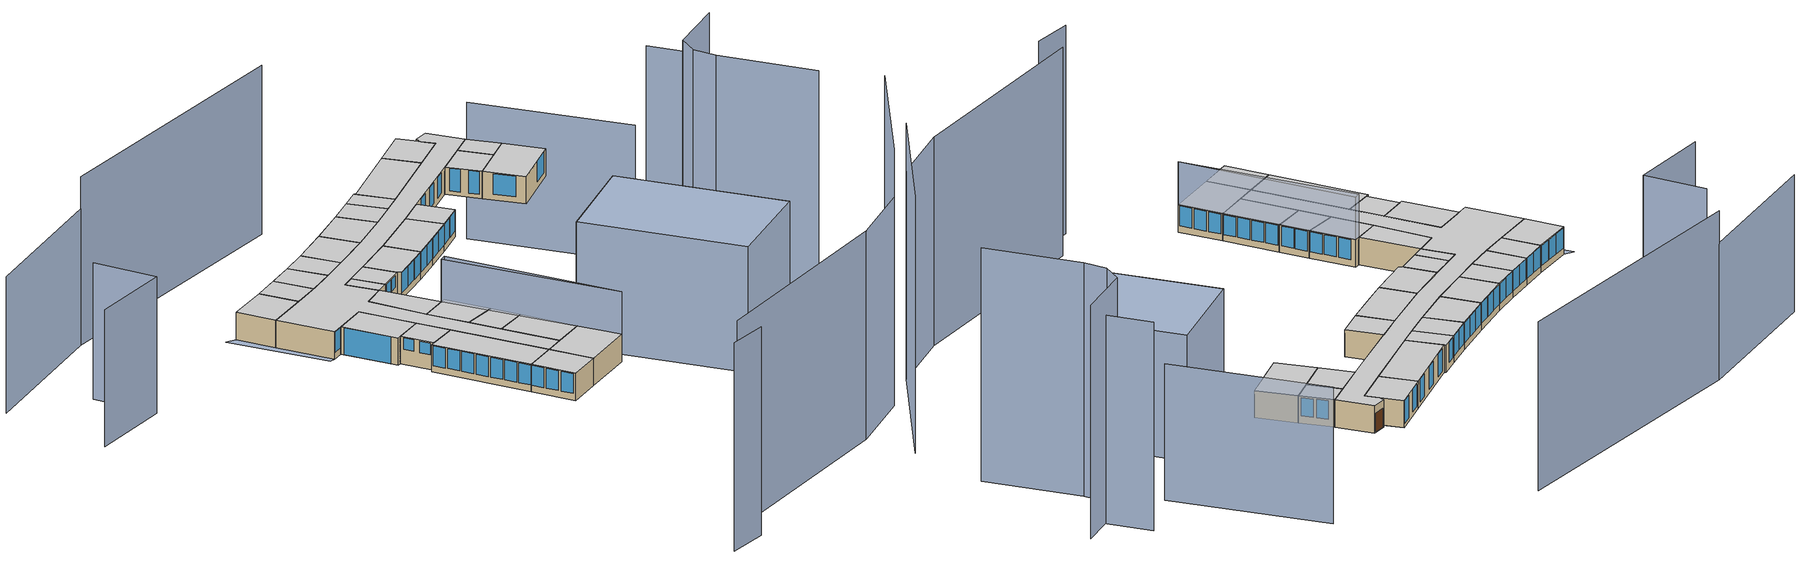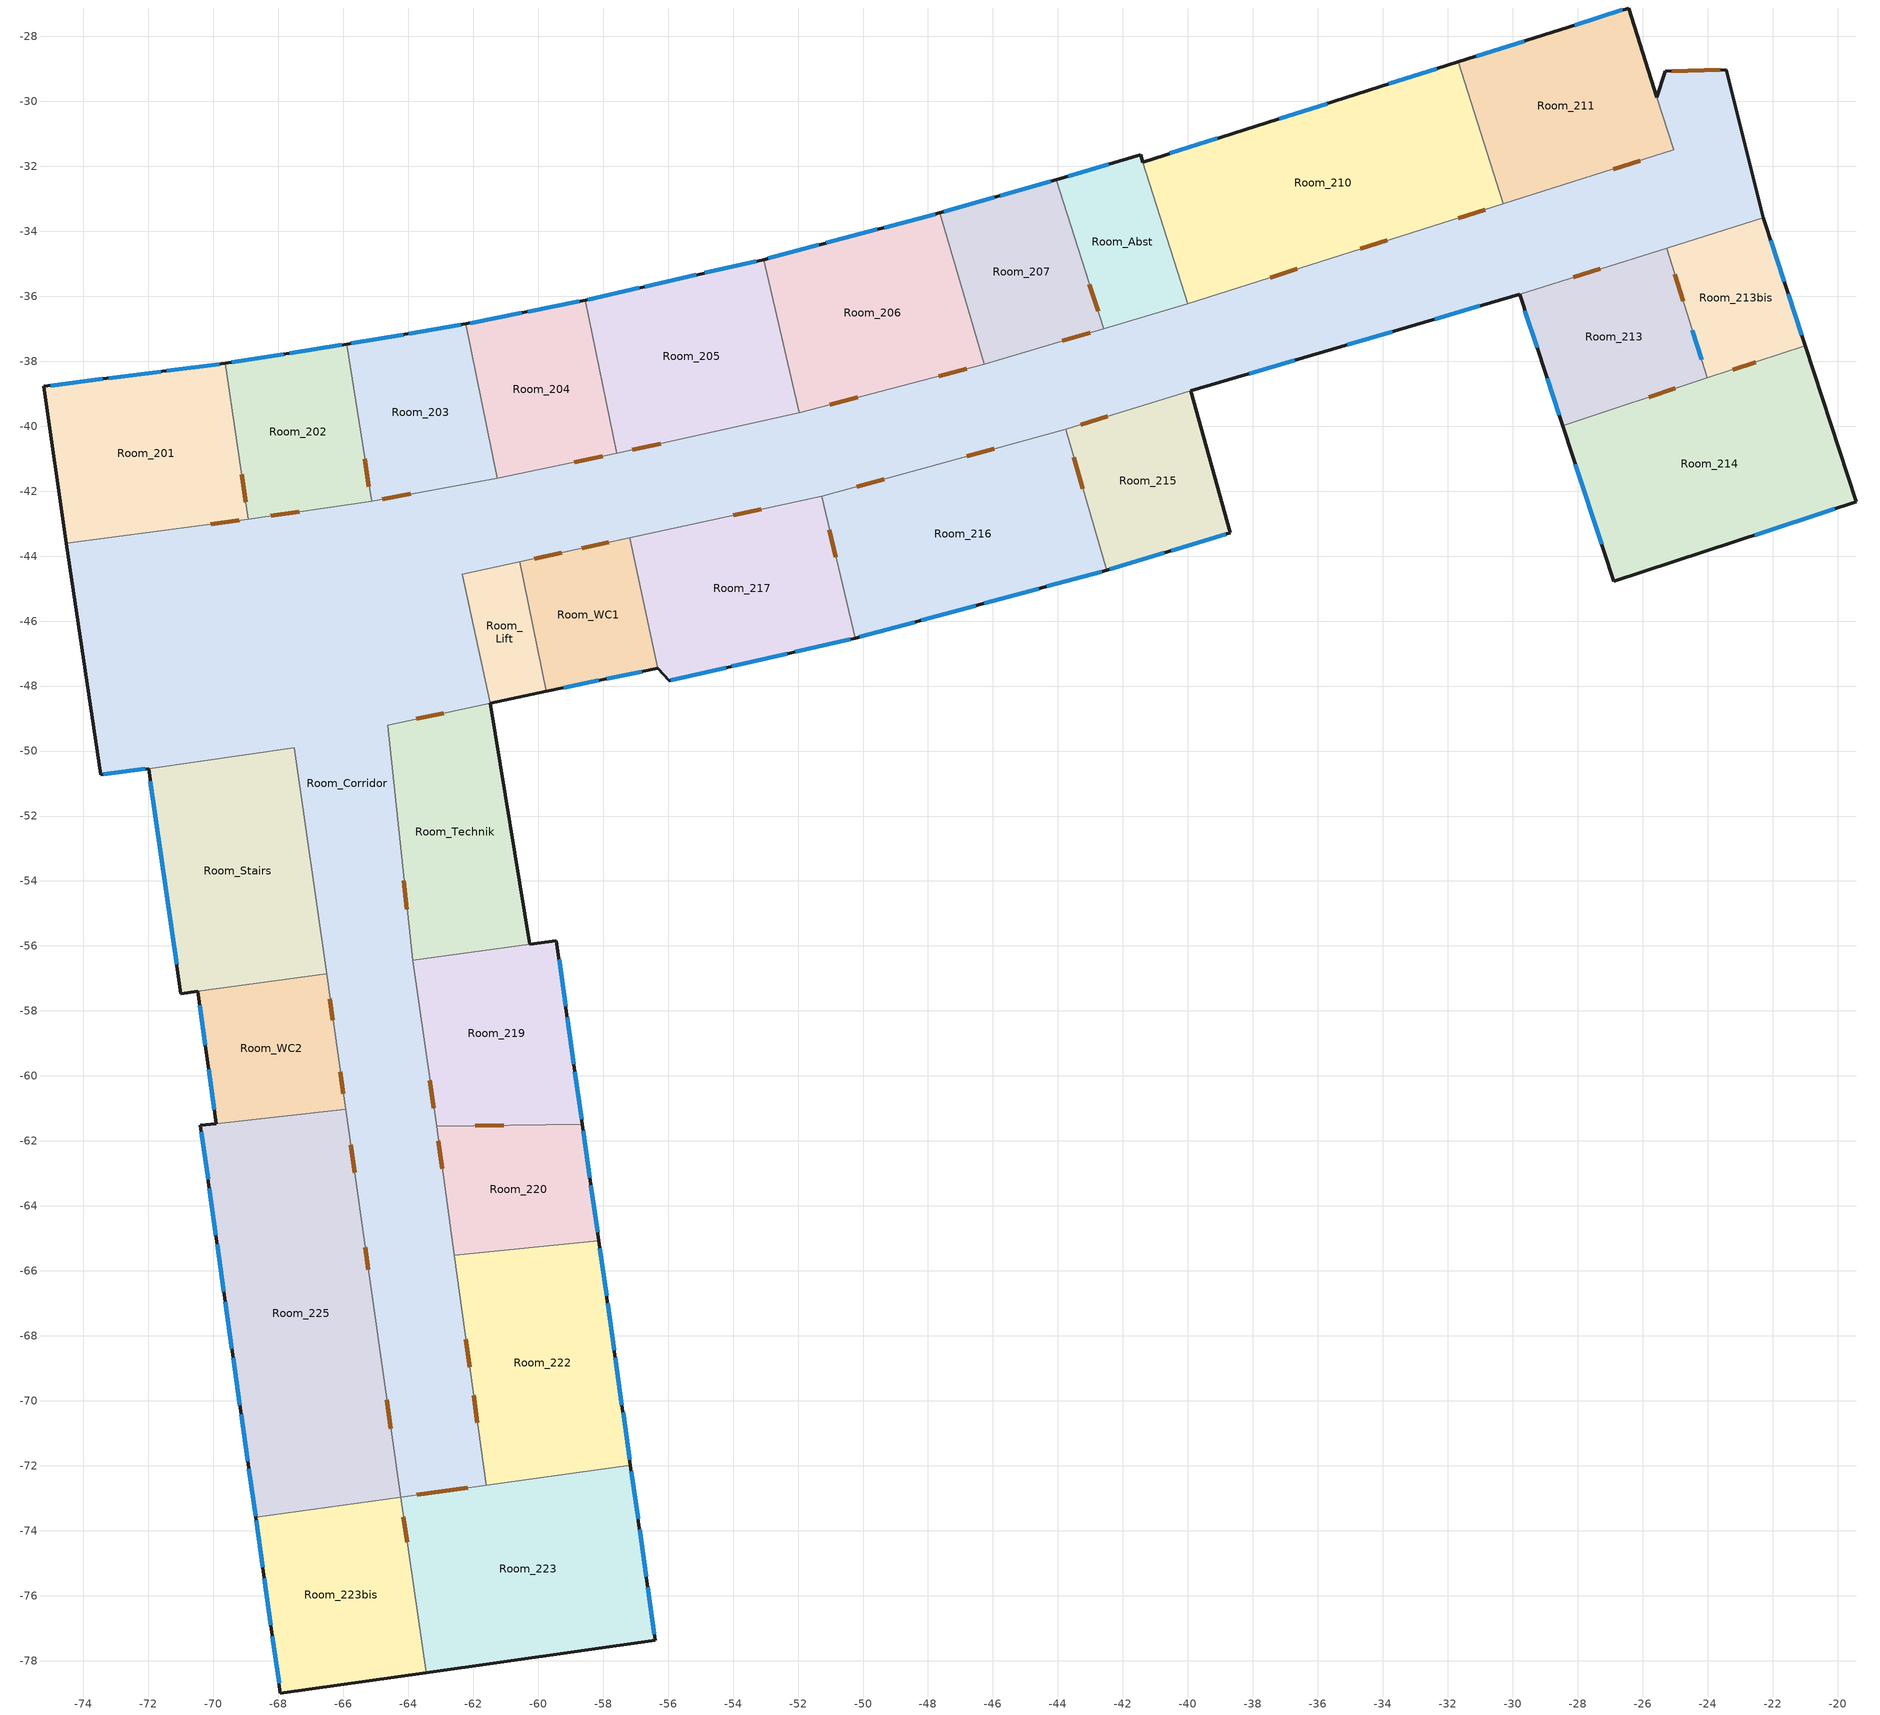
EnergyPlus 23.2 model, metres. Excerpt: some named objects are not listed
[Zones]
Room_211
 floor adiabatic (Internal_Floor): -26.43,-27.13 -25.05,-31.5 -30.29,-33.16 -31.67,-28.78 z11.54
 wall outside (External_Wall): -25.56,-29.87 -26.43,-27.13 -31.67,-28.78 z11.54:14.84
 wall to Room_210 (Internal_Wall): -31.67,-28.78 -30.29,-33.16 z11.54:14.84
 wall to Room_Corridor (Internal_Wall): -30.29,-33.16 -25.05,-31.5 -25.56,-29.87 z11.54:14.84
 window (Base External Windows): -26.62,-27.19 -28.09,-27.65 / -29.65,-28.14 -31.12,-28.61 z12.04:14.74
 door inside (Interior Door): -26.9,-32.08 -26.08,-31.82 z11.59:13.65
 ceiling adiabatic (Internal_Ceiling): -31.67,-28.78 -30.29,-33.16 -25.05,-31.5 -26.43,-27.13 z14.84
Room_213
 floor adiabatic (Internal_Floor): -25.26,-34.52 -24.01,-38.52 -28.46,-39.98 -29.79,-35.94 z11.54
 wall outside (External_Wall): -29.79,-35.94 -28.46,-39.98 z11.54:14.84
 wall to Room_Corridor (Internal_Wall): -25.26,-34.52 -29.79,-35.94 z11.54:14.84
 wall to Room_214 (Internal_Wall): -28.46,-39.98 -24.01,-38.52 z11.54:14.84
 wall to Room_213bis (Internal_Wall): -24.01,-38.52 -25.26,-34.52 z11.54:14.84
 window inside (Base External Windows): -24.18,-37.95 -24.47,-37.04 z12.74:13.38
 window (Base External Windows): -29.62,-36.44 -29.25,-37.58 / -28.94,-38.53 -28.56,-39.67 z12.04:14.79
 door inside (Interior Door): -27.3,-35.15 -28.13,-35.42 / -25.82,-39.11 -24.99,-38.84 / -24.75,-36.16 -25.02,-35.33 z11.59:13.65
 ceiling adiabatic (Internal_Ceiling): -29.79,-35.94 -28.46,-39.98 -24.01,-38.52 -25.26,-34.52 z14.84
Room_213bis
 floor adiabatic (Internal_Floor): -22.29,-33.58 -20.99,-37.53 -24.01,-38.52 -25.26,-34.52 z11.54
 wall outside (External_Wall): -20.99,-37.53 -22.29,-33.58 z11.54:14.84
 wall to Room_Corridor (Internal_Wall): -22.29,-33.58 -25.26,-34.52 z11.54:14.84
 wall to Room_214 (Internal_Wall): -24.01,-38.52 -20.99,-37.53 z11.54:14.84
 window (Base External Windows): -21.1,-37.2 -21.52,-35.92 / -21.64,-35.55 -22.06,-34.27 z12.44:14.64
 door inside (Interior Door): -23.22,-38.26 -22.52,-38.03 z11.59:13.65
 ceiling adiabatic (Internal_Ceiling): -25.26,-34.52 -24.01,-38.52 -20.99,-37.53 -22.29,-33.58 z14.84
Room_214
 floor adiabatic (Internal_Floor): -20.99,-37.53 -19.42,-42.32 -26.89,-44.78 -28.46,-39.98 z11.54
 wall outside (External_Wall): -28.46,-39.98 -26.89,-44.78 -19.42,-42.32 -20.99,-37.53 z11.54:14.84
 window (Base External Windows): -22.55,-43.35 -20.08,-42.54 / -28.07,-41.17 -27.26,-43.64 z12.24:14.74
 ceiling adiabatic (Internal_Ceiling): -28.46,-39.98 -26.89,-44.78 -19.42,-42.32 -20.99,-37.53 z14.84
Room_216
 floor adiabatic (Internal_Floor): -43.75,-40.09 -42.5,-44.44 -46.37,-45.48 -50.24,-46.52 -51.27,-42.15 z11.54
 wall outside (External_Wall): -50.24,-46.52 -46.37,-45.48 -42.5,-44.44 z11.54:14.84
 wall to Room_215 (Internal_Wall): -42.5,-44.44 -43.75,-40.09 z11.54:14.84
 wall to Room_Corridor (Internal_Wall): -43.75,-40.09 -51.27,-42.15 z11.54:14.84
 wall to Room_217 (Internal_Wall): -51.27,-42.15 -50.24,-46.52 z11.54:14.84
 window (Base External Windows): -46.28,-45.46 -44.59,-45 / -44.34,-44.93 -42.65,-44.48 / -50.1,-46.48 -48.41,-46.03 / -48.21,-45.98 -46.52,-45.52 z12.34:14.74
 door inside (Interior Door): -43.23,-41.92 -43.51,-40.96 / -49.35,-41.63 -50.19,-41.86 / -45.96,-40.7 -46.8,-40.93 / -51.04,-43.18 -50.84,-44.03 z11.59:13.65
 ceiling adiabatic (Internal_Ceiling): -51.27,-42.15 -50.24,-46.52 -46.37,-45.48 -42.5,-44.44 -43.75,-40.09 z14.84
Room_206
 floor adiabatic (Internal_Floor): -47.64,-33.43 -46.27,-38.09 -51.97,-39.59 -53.06,-34.87 z11.54
 wall outside (External_Wall): -47.64,-33.43 -53.06,-34.87 z11.54:14.84
 wall to Room_205 (Internal_Wall): -53.06,-34.87 -51.97,-39.59 z11.54:14.84
 wall to Room_Corridor (Internal_Wall): -51.97,-39.59 -46.27,-38.09 z11.54:14.84
 wall to Room_207 (Internal_Wall): -46.27,-38.09 -47.64,-33.43 z11.54:14.84
 window (Base External Windows): -51.36,-34.42 -52.93,-34.83 / -49.57,-33.94 -51.13,-34.36 / -47.78,-33.47 -49.35,-33.89 z12.34:14.74
 door inside (Interior Door): -51.03,-39.34 -50.16,-39.11 / -47.67,-38.46 -46.81,-38.23 z11.59:13.65
 ceiling adiabatic (Internal_Ceiling): -53.06,-34.87 -51.97,-39.59 -46.27,-38.09 -47.64,-33.43 z14.84
Room_217
 floor adiabatic (Internal_Floor): -51.27,-42.15 -50.24,-46.52 -55.97,-47.83 -56.32,-47.46 -57.18,-43.44 z11.54
 wall outside (External_Wall): -56.32,-47.46 -55.97,-47.83 -50.24,-46.52 z11.54:14.84
 wall to Room_WC1 (Internal_Wall): -57.18,-43.44 -56.32,-47.46 z11.54:14.84
 wall to Room_Corridor (Internal_Wall): -51.27,-42.15 -57.18,-43.44 z11.54:14.84
 window (Base External Windows): -52.09,-46.95 -50.39,-46.56 / -55.92,-47.82 -54.21,-47.43 / -54.04,-47.39 -52.34,-47 z12.34:14.74
 door inside (Interior Door): -53.14,-42.56 -53.99,-42.74 z11.59:13.65
 ceiling adiabatic (Internal_Ceiling): -57.18,-43.44 -56.32,-47.46 -55.97,-47.83 -50.24,-46.52 -51.27,-42.15 z14.84
Room_222
 floor adiabatic (Internal_Floor): -58.13,-65.08 -57.16,-71.99 -61.59,-72.6 -62.59,-65.52 z11.54
 wall outside (External_Wall): -57.16,-71.99 -58.13,-65.08 z11.54:14.84
 wall to Room_223 (Internal_Wall): -61.59,-72.6 -57.16,-71.99 z11.54:14.84
 wall to Room_220 (Internal_Wall): -58.13,-65.08 -62.59,-65.52 z11.54:14.84
 wall to Room_Corridor (Internal_Wall): -62.59,-65.52 -61.59,-72.6 z11.54:14.84
 window (Base External Windows): -57.9,-66.77 -58.1,-65.31 / -57.66,-68.45 -57.86,-66.99 / -57.42,-70.13 -57.63,-68.68 / -57.18,-71.82 -57.39,-70.36 z12.34:14.74
 door inside (Interior Door): -61.99,-69.82 -61.87,-70.69 / -62.23,-68.1 -62.11,-68.96 z11.59:13.65
 ceiling adiabatic (Internal_Ceiling): -62.59,-65.52 -61.59,-72.6 -57.16,-71.99 -58.13,-65.08 z14.84
Room_Abst
 floor adiabatic (Internal_Floor): -41.46,-31.64 -40.01,-36.23 -42.59,-37 -44.04,-32.41 z11.54
 wall outside (External_Wall): -41.39,-31.87 -41.46,-31.64 -44.04,-32.41 z11.54:14.84
 wall to Room_210 (Internal_Wall): -40.01,-36.23 -41.39,-31.87 z11.54:14.84
 wall to Room_Corridor (Internal_Wall): -42.59,-37 -40.01,-36.23 z11.54:14.84
 wall to Room_207 (Internal_Wall): -44.04,-32.41 -42.59,-37 z11.54:14.84
 window (Base External Windows): -42.43,-31.93 -43.68,-32.3 z12.34:14.74
 door inside (Interior Door): -43.03,-35.63 -42.77,-36.46 z11.59:13.65
 ceiling adiabatic (Internal_Ceiling): -44.04,-32.41 -42.59,-37 -40.01,-36.23 -41.46,-31.64 z14.84
Room_Stairs
 floor adiabatic (Internal_Floor): -67.5,-49.9 -66.52,-56.85 -71,-57.47 -71.99,-50.54 z11.54
 wall outside (External_Wall): -71.99,-50.54 -71,-57.47 -70.48,-57.4 z11.54:14.84
 wall to Room_WC2 (Internal_Wall): -70.48,-57.4 -66.52,-56.85 z11.54:14.84
 wall to Room_Corridor (Internal_Wall): -66.52,-56.85 -67.5,-49.9 -71.99,-50.54 z11.54:14.84
 window (Base External Windows): -71.94,-50.92 -71.13,-56.57 z11.56:14.81
 ceiling adiabatic (Internal_Ceiling): -71.99,-50.54 -71,-57.47 -66.52,-56.85 -67.5,-49.9 z14.84
Room_WC1
 floor adiabatic (Internal_Floor): -57.18,-43.44 -56.32,-47.46 -59.75,-48.16 -60.57,-44.17 z11.54
 wall outside (External_Wall): -59.75,-48.16 -56.32,-47.46 z11.54:14.84
 wall to Room_Corridor (Internal_Wall): -57.18,-43.44 -60.57,-44.17 z11.54:14.84
 wall to Room_Lift (Internal_Wall): -60.57,-44.17 -59.75,-48.16 z11.54:14.84
 window (Base External Windows): -57.89,-47.78 -56.82,-47.55 / -59.22,-48.05 -58.14,-47.83 z13.24:14.64
 door inside (Interior Door): -57.82,-43.57 -58.66,-43.76 / -59.27,-43.89 -60.11,-44.07 z11.59:13.65
 ceiling adiabatic (Internal_Ceiling): -60.57,-44.17 -59.75,-48.16 -56.32,-47.46 -57.18,-43.44 z14.84
Room_207
 floor adiabatic (Internal_Floor): -44.04,-32.41 -42.59,-37 -46.27,-38.09 -47.64,-33.43 z11.54
 wall outside (External_Wall): -44.04,-32.41 -47.64,-33.43 z11.54:14.84
 wall to Room_Corridor (Internal_Wall): -46.27,-38.09 -42.59,-37 z11.54:14.84
 window (Base External Windows): -45.95,-32.95 -47.51,-33.4 / -44.22,-32.46 -45.78,-32.9 z12.34:14.74
 door inside (Interior Door): -43.86,-37.38 -43.01,-37.12 z11.59:13.65
 ceiling adiabatic (Internal_Ceiling): -47.64,-33.43 -46.27,-38.09 -42.59,-37 -44.04,-32.41 z14.84
Room_Lift
 floor adiabatic (Internal_Floor): -60.57,-44.17 -59.75,-48.16 -61.48,-48.52 -62.33,-44.56 z11.54
 wall outside (External_Wall): -61.48,-48.52 -59.75,-48.16 z11.54:14.84
 wall to Room_Corridor (Internal_Wall): -60.57,-44.17 -62.33,-44.56 -61.48,-48.52 z11.54:14.84
 ceiling adiabatic (Internal_Ceiling): -62.33,-44.56 -61.48,-48.52 -59.75,-48.16 -60.57,-44.17 z14.84
Room_Technik
 floor adiabatic (Internal_Floor): -61.48,-48.52 -60.26,-55.95 -63.87,-56.43 -64.64,-49.2 z11.54
 wall outside (External_Wall): -60.26,-55.95 -61.48,-48.52 z11.54:14.84
 wall to Room_219 (Internal_Wall): -63.87,-56.43 -60.26,-55.95 z11.54:14.84
 wall to Room_Corridor (Internal_Wall): -61.48,-48.52 -64.64,-49.2 -63.87,-56.43 z11.54:14.84
 door inside (Interior Door): -64.14,-54 -64.04,-54.86 / -62.9,-48.83 -63.75,-49.01 z11.64:13.74
 ceiling adiabatic (Internal_Ceiling): -64.64,-49.2 -63.87,-56.43 -60.26,-55.95 -61.48,-48.52 z14.84
Room_Corridor
 floor adiabatic (Internal_Floor): -23.43,-29.02 -22.29,-33.58 -29.79,-35.94 -39.92,-38.91 -43.75,-40.09 -51.27,-42.15 -62.33,-44.56 -61.48,-48.52 -64.64,-49.2 -63.87,-56.43 -63.13,-61.55 -62.59,-65.52 -61.59,-72.6 -64.23,-72.97 -67.5,-49.9 -71.99,-50.54 -73.46,-50.73 -74.54,-43.6 -68.92,-42.86 -65.13,-42.31 -61.26,-41.6 -57.58,-40.84 -51.97,-39.59 -46.27,-38.09 -42.59,-37 -40.01,-36.23 -25.05,-31.5 -25.56,-29.87 -25.31,-29.07 z11.54
 wall outside (External_Wall): -22.29,-33.58 -23.43,-29.02 -25.31,-29.07 -25.56,-29.87 / -74.54,-43.6 -73.46,-50.73 -71.99,-50.54 / -39.92,-38.91 -29.79,-35.94 z11.54:14.84
 wall to Room_210 (Internal_Wall): -30.29,-33.16 -40.01,-36.23 z11.54:14.84
 wall to Room_205 (Internal_Wall): -51.97,-39.59 -57.58,-40.84 z11.54:14.84
 wall to Room_204 (Internal_Wall): -57.58,-40.84 -61.26,-41.6 z11.54:14.84
 wall to Room_203 (Internal_Wall): -61.26,-41.6 -65.13,-42.31 z11.54:14.84
 wall to Room_202 (Internal_Wall): -65.13,-42.31 -68.92,-42.86 z11.54:14.84
 wall to Room_201 (Internal_Wall): -68.92,-42.86 -74.54,-43.6 z11.54:14.84
 wall to Room_225 (Internal_Wall): -65.92,-61.03 -64.23,-72.97 z11.54:14.84
 wall to Room_WC2 (Internal_Wall): -66.52,-56.85 -65.92,-61.03 z11.54:14.84
 wall to Room_215 (Internal_Wall): -43.75,-40.09 -39.92,-38.91 z11.54:14.84
 wall to Room_223 (Internal_Wall): -64.23,-72.97 -61.59,-72.6 z11.54:14.84
 wall to Room_219 (Internal_Wall): -63.13,-61.55 -63.87,-56.43 z11.54:14.84
 wall to Room_220 (Internal_Wall): -62.59,-65.52 -63.13,-61.55 z11.54:14.84
 window (Base External Windows): -73.38,-50.72 -72.09,-50.55 z12.34:14.74; -35.09,-37.5 -33.7,-37.09 z12.24:14.69; -38.1,-38.38 -36.71,-37.97 / -32.4,-36.71 -31.01,-36.3 z12.27:14.72
 door inside (Interior Door): -33.86,-34.28 -34.69,-34.54 / -36.64,-35.16 -37.47,-35.42 / -30.85,-33.33 -31.68,-33.59 / -56.23,-40.54 -57.1,-40.73 / -58.02,-40.93 -58.89,-41.11 / -63.92,-42.08 -64.8,-42.24 / -67.36,-42.63 -68.24,-42.76 / -69.2,-42.9 -70.08,-43.01 / -65.33,-65.27 -65.23,-65.96 / -65.77,-62.12 -65.65,-62.98 / -66.1,-59.87 -66,-60.54 / -66.41,-57.62 -66.32,-58.29 / -43.3,-39.95 -42.47,-39.7 z11.59:13.65; -64.66,-69.96 -64.54,-70.85 z11.59:13.69; -63.73,-72.9 -62.17,-72.68 z11.59:13.64; -63.21,-61 -63.34,-60.14 / -62.96,-62.86 -63.07,-62 z11.64:13.74
 door (Interior Door): -23.61,-29.02 -25.11,-29.07 z11.64:13.89
 ceiling adiabatic (Internal_Ceiling): -74.54,-43.6 -73.46,-50.73 -71.99,-50.54 -67.5,-49.9 -64.23,-72.97 -61.59,-72.6 -62.59,-65.52 -63.13,-61.55 -63.87,-56.43 -64.64,-49.2 -61.48,-48.52 -62.33,-44.56 -51.27,-42.15 -43.75,-40.09 -39.92,-38.91 -29.79,-35.94 -22.29,-33.58 -23.43,-29.02 -25.31,-29.07 -25.56,-29.87 -25.05,-31.5 -40.01,-36.23 -42.59,-37 -46.27,-38.09 -51.97,-39.59 -57.58,-40.84 -61.26,-41.6 -65.13,-42.31 -68.92,-42.86 z14.84
Room_220
 floor adiabatic (Internal_Floor): -58.64,-61.48 -58.13,-65.08 -62.59,-65.52 -63.13,-61.55 z11.54
 wall outside (External_Wall): -58.13,-65.08 -58.64,-61.48 z11.54:14.84
 wall to Room_219 (Internal_Wall): -58.64,-61.48 -63.13,-61.55 z11.54:14.84
 window (Base External Windows): -58.41,-63.14 -58.61,-61.68 / -58.17,-64.82 -58.38,-63.36 z12.34:14.74
 door inside (Interior Door): -61.07,-61.52 -61.94,-61.53 z11.59:13.65
 ceiling adiabatic (Internal_Ceiling): -63.13,-61.55 -62.59,-65.52 -58.13,-65.08 -58.64,-61.48 z14.84
Room_219
 floor adiabatic (Internal_Floor): -59.44,-55.83 -58.64,-61.48 -63.13,-61.55 -63.87,-56.43 z11.54
 wall outside (External_Wall): -58.64,-61.48 -59.44,-55.83 -60.26,-55.95 z11.54:14.84
 window (Base External Windows): -59.15,-57.86 -59.36,-56.41 / -58.9,-59.65 -59.11,-58.19 / -58.66,-61.33 -58.87,-59.87 z12.34:14.74
 ceiling adiabatic (Internal_Ceiling): -63.87,-56.43 -63.13,-61.55 -58.64,-61.48 -59.44,-55.83 z14.84
Room_223bis
 floor adiabatic (Internal_Floor): -64.23,-72.97 -63.45,-78.37 -67.93,-79 -68.7,-73.59 z11.54
 wall outside (External_Wall): -68.7,-73.59 -67.93,-79 -63.45,-78.37 z11.54:14.84
 wall to Room_225 (Internal_Wall): -64.23,-72.97 -68.7,-73.59 z11.54:14.84
 wall to Room_223 (Internal_Wall): -63.45,-78.37 -64.23,-72.97 z11.54:14.84
 window (Base External Windows): -68.18,-77.24 -67.98,-78.7 / -68.43,-75.46 -68.23,-76.92 / -68.68,-73.68 -68.48,-75.13 z12.34:14.74
 door inside (Interior Door): -64.04,-74.35 -64.15,-73.57 z11.64:13.74
 ceiling adiabatic (Internal_Ceiling): -68.7,-73.59 -67.93,-79 -63.45,-78.37 -64.23,-72.97 z14.84
Room_223
 floor adiabatic (Internal_Floor): -57.16,-71.99 -56.4,-77.38 -63.45,-78.37 -64.23,-72.97 z11.54
 wall outside (External_Wall): -63.45,-78.37 -56.4,-77.38 -57.16,-71.99 z11.54:14.84
 window (Base External Windows): -56.42,-77.19 -56.63,-75.74 / -56.68,-75.41 -56.88,-73.96 / -56.93,-73.63 -57.13,-72.17 z12.34:14.74
 ceiling adiabatic (Internal_Ceiling): -64.23,-72.97 -63.45,-78.37 -56.4,-77.38 -57.16,-71.99 z14.84
Room_215
 floor adiabatic (Internal_Floor): -39.92,-38.91 -38.7,-43.28 -42.5,-44.44 -43.75,-40.09 z11.54
 wall outside (External_Wall): -42.5,-44.44 -38.7,-43.28 -39.92,-38.91 z11.54:14.84
 window (Base External Windows): -40.5,-43.83 -38.83,-43.32 / -42.41,-44.41 -40.73,-43.9 z12.34:14.74
 ceiling adiabatic (Internal_Ceiling): -43.75,-40.09 -42.5,-44.44 -38.7,-43.28 -39.92,-38.91 z14.84
Room_WC2
 floor adiabatic (Internal_Floor): -66.52,-56.85 -65.92,-61.03 -69.91,-61.47 -70.48,-57.4 z11.54
 wall outside (External_Wall): -70.48,-57.4 -69.91,-61.47 z11.54:14.84
 wall to Room_225 (Internal_Wall): -69.91,-61.47 -65.92,-61.03 z11.54:14.84
 window (Base External Windows): -70.42,-57.82 -70.25,-59.06 / -70.14,-59.8 -69.97,-61.04 z13.34:14.73
 ceiling adiabatic (Internal_Ceiling): -70.48,-57.4 -69.91,-61.47 -65.92,-61.03 -66.52,-56.85 z14.84
Room_225
 floor adiabatic (Internal_Floor): -65.92,-61.03 -64.23,-72.97 -68.7,-73.59 -70.4,-61.52 z11.54
 wall outside (External_Wall): -69.91,-61.47 -70.4,-61.52 -68.7,-73.59 z11.54:14.84
 window (Base External Windows): -69.88,-65.19 -69.68,-66.64 / -69.63,-66.95 -69.43,-68.4 / -69.39,-68.68 -69.18,-70.14 / -68.91,-72.1 -68.7,-73.55 / -69.14,-70.41 -68.94,-71.87 / -70.37,-61.72 -70.16,-63.18 / -70.12,-63.46 -69.92,-64.91 z12.34:14.74
 ceiling adiabatic (Internal_Ceiling): -70.4,-61.52 -68.7,-73.59 -64.23,-72.97 -65.92,-61.03 z14.84
Room_201
 floor adiabatic (Internal_Floor): -69.63,-38.06 -68.92,-42.86 -74.54,-43.6 -75.23,-38.78 z11.54
 wall outside (External_Wall): -69.63,-38.06 -75.23,-38.78 -74.54,-43.6 z11.54:14.84
 wall to Room_202 (Internal_Wall): -68.92,-42.86 -69.63,-38.06 z11.54:14.84
 window (Base External Windows): -69.82,-38.09 -71.43,-38.29 / -71.62,-38.32 -73.23,-38.52 / -73.4,-38.54 -75.01,-38.75 z12.34:14.74
 door inside (Interior Door): -69,-42.34 -69.13,-41.48 z11.59:13.65
 ceiling adiabatic (Internal_Ceiling): -75.23,-38.78 -74.54,-43.6 -68.92,-42.86 -69.63,-38.06 z14.84
Room_202
 floor adiabatic (Internal_Floor): -65.9,-37.47 -65.13,-42.31 -68.92,-42.86 -69.63,-38.06 z11.54
 wall outside (External_Wall): -65.9,-37.47 -69.63,-38.06 z11.54:14.84
 wall to Room_203 (Internal_Wall): -65.13,-42.31 -65.9,-37.47 z11.54:14.84
 window (Base External Windows): -67.83,-37.78 -69.43,-38.03 / -66.05,-37.5 -67.65,-37.75 z12.34:14.74
 door inside (Interior Door): -65.21,-41.86 -65.35,-41 z11.59:13.65
 ceiling adiabatic (Internal_Ceiling): -69.63,-38.06 -68.92,-42.86 -65.13,-42.31 -65.9,-37.47 z14.84
Room_203
 floor adiabatic (Internal_Floor): -62.23,-36.85 -61.26,-41.6 -65.13,-42.31 -65.9,-37.47 z11.54
 wall outside (External_Wall): -62.23,-36.85 -65.9,-37.47 z11.54:14.84
 wall to Room_204 (Internal_Wall): -61.26,-41.6 -62.23,-36.85 z11.54:14.84
 window (Base External Windows): -62.39,-36.88 -63.98,-37.15 / -64.16,-37.18 -65.76,-37.45 z12.34:14.74
 ceiling adiabatic (Internal_Ceiling): -65.9,-37.47 -65.13,-42.31 -61.26,-41.6 -62.23,-36.85 z14.84
Room_204
 floor adiabatic (Internal_Floor): -58.56,-36.12 -57.58,-40.84 -61.26,-41.6 -62.23,-36.85 z11.54
 wall outside (External_Wall): -58.56,-36.12 -62.23,-36.85 z11.54:14.84
 wall to Room_205 (Internal_Wall): -57.58,-40.84 -58.56,-36.12 z11.54:14.84
 window (Base External Windows): -60.5,-36.51 -62.09,-36.82 / -58.74,-36.16 -60.32,-36.47 z12.34:14.74
 ceiling adiabatic (Internal_Ceiling): -62.23,-36.85 -61.26,-41.6 -57.58,-40.84 -58.56,-36.12 z14.84
Room_205
 floor adiabatic (Internal_Floor): -53.06,-34.87 -51.97,-39.59 -57.58,-40.84 -58.56,-36.12 z11.54
 wall outside (External_Wall): -53.06,-34.87 -58.56,-36.12 z11.54:14.84
 window (Base External Windows): -56.9,-35.74 -58.48,-36.1 / -55.14,-35.34 -56.72,-35.7 / -53.29,-34.92 -54.87,-35.28 z12.34:14.74
 ceiling adiabatic (Internal_Ceiling): -58.56,-36.12 -57.58,-40.84 -51.97,-39.59 -53.06,-34.87 z14.84
Room_210
 floor adiabatic (Internal_Floor): -31.67,-28.78 -30.29,-33.16 -40.01,-36.23 -41.39,-31.87 z11.54
 wall outside (External_Wall): -31.67,-28.78 -41.39,-31.87 z11.54:14.84
 window (Base External Windows): -35.72,-30.07 -37.18,-30.53 / -32.34,-29 -33.81,-29.46 / -39.09,-31.14 -40.56,-31.6 z12.04:14.74
 ceiling adiabatic (Internal_Ceiling): -41.39,-31.87 -40.01,-36.23 -30.29,-33.16 -31.67,-28.78 z14.84
shading: -71.37,-15.54 -35.27,-15.31 z3.62:24; -19.44,-31.86 -14.31,-50.79 z1.36:17.84; -65.33,-101.91 -70.56,-101.84 / -28.03,-94.43 -37.27,-96.95 / -37.27,-96.95 -65.44,-98.83 / -9.36,-48.96 -7.98,-54.68 z0:25.17; -3.66,-53.46 -11.52,-55.21 / -11.52,-55.21 -12.94,-57.59 / -12.94,-57.59 -12.83,-60.56 / -12.83,-60.56 -9.9,-72.18 z0:28.18; -12.09,-82.48 -28.03,-94.43 z0:30.94; -91.22,-18.98 -71.37,-15.54 / -92.57,-33.02 -81.89,-32.71 / -81.89,-32.71 -82.69,-24.85 z3.62:20.12; -32.12,-77.82 -19.38,-74.75 / -19.38,-74.75 -24.52,-54.69 / -24.52,-54.69 -37.17,-58.37 / -37.17,-58.37 -32.12,-77.82 z1.33:16.55; -60.26,-55.95 -56.4,-77.38 / -60.26,-55.95 -59.44,-55.83 / -59.44,-55.83 -56.4,-77.38 z14.84:20; -24.52,-54.69 -19.38,-74.75 -32.12,-77.82 -37.17,-58.37 z1.33; -37.17,-58.37 -32.12,-77.82 -19.38,-74.75 -24.52,-54.69 z16.55; -74.25,-50.65 -73.46,-50.73 -75.23,-38.78 -76.38,-38.21 z11.54
[Building]
unnamed: North Axis {deg}=0; Terrain=City; Loads Convergence Tolerance Value {W}=0.001; Temperature Convergence Tolerance Value {deltaC}=0.01; Solar Distribution=FullExterior; Maximum Number of Warmup Days=100; Minimum Number of Warmup Days=6
[Site:WaterMainsTemperature]
Calculation Method=CorrelationFromWeatherFile
[Material] Thermal Absorptance=0.9
Name | Roughness | Thickness {m} | Conductivity {W/m-K} | Density {kg/m3} | Specific Heat {J/kg-K} | Solar Absorptance | Visible Absorptance
Concr_Rein | MediumRough | 0.2032 | 2.5 | 2400 | 1000 | 0.7 | 0.7
Conc_Block_HW | MediumRough | 0.1524 | 1.63 | 2300 | 1000 | 0.7 | 0.7
Mortar_0.02 | MediumRough | 0.0254 | 0.72 | 1760 | 840 | 0.7 | 0.7
Mortar_0.04 | MediumRough | 0.04 | 0.082 | 350 | 1300 | 0.7 | 0.7
Tiles | MediumRough | 0.036 | 2 | 2700 | 753 | 0.7 | 0.7
25mm Wood | MediumSmooth | 0.0254 | 0.15 | 608 | 1630 | 0.5 | 0.5
[WindowMaterial:Glazing]
CLEAR 3MM: Optical Data Type=SpectralAverage; Thickness {m}=0.003; Solar Transmittance at Normal Incidence=0.84; Front Side Solar Reflectance at Normal Incidence=0.085; Back Side Solar Reflectance at Normal Incidence=0.085; Visible Transmittance at Normal Incidence=0.84; Front Side Visible Reflectance at Normal Incidence=0.085; Back Side Visible Reflectance at Normal Incidence=0.085; Infrared Transmittance at Normal Incidence=0; Front Side Infrared Hemispherical Emissivity=0.84; Back Side Infrared Hemispherical Emissivity=0.84; Conductivity {W/m-K}=0.9; Dirt Correction Factor for Solar and Visible Transmittance=1; Solar Diffusing=No
[WindowMaterial:Gas]
AIR 6MM: Gas Type=Air; Thickness {m}=0.0063
[WindowMaterial:Blind]
BlindMaterial: Slat Orientation=Horizontal; Slat Width {m}=0.025; Slat Separation {m}=0.02; Slat Thickness {m}=0.00025; Slat Angle {deg}=45; Slat Conductivity {W/m-K}=221; Slat Beam Solar Transmittance=0; Front Side Slat Beam Solar Reflectance=0.5; Back Side Slat Beam Solar Reflectance=0.5; Slat Diffuse Solar Transmittance=0; Front Side Slat Diffuse Solar Reflectance=0.5; Back Side Slat Diffuse Solar Reflectance=0.5; Slat Beam Visible Transmittance=0; Slat Diffuse Visible Transmittance=0; Slat Infrared Hemispherical Transmittance=0; Front Side Slat Infrared Hemispherical Emissivity=0.9; Back Side Slat Infrared Hemispherical Emissivity=0.9; Blind to Glass Distance {m}=0.05; Blind Top Opening Multiplier=0.5; Blind Bottom Opening Multiplier=0; Blind Left Side Opening Multiplier=0.5; Blind Right Side Opening Multiplier=0.5; Minimum Slat Angle {deg}=0.71; Maximum Slat Angle {deg}=179.29
[Construction]
Base External Windows: CLEAR 3MM, AIR 6MM, CLEAR 3MM
External_Wall: Mortar_0.04, Concr_Rein, Mortar_0.04
Internal_Ceiling: Tiles, Mortar_0.02, Concr_Rein, Mortar_0.02
Internal_Floor: Mortar_0.02, Concr_Rein, Mortar_0.02, Tiles
Internal_Wall: Mortar_0.02, Conc_Block_HW, Mortar_0.02
Interior Door: 25mm Wood
[Space]
Name | Zone | Space Type
Room_211_Space | Room_211_Ext | ProgramType_9c620763
Room_213_Space | Room_213_Ext | ProgramType_9c620763
Room_213bis_Space | Room_213bis_Ext | ProgramType_9c620763
Room_214_Space | Room_214_Ext | ProgramType_9c620763
Room_216_Space | Room_216 | ProgramType_9c620763
Room_206_Space | Room_206 | ProgramType_9c620763
Room_217_Space | Room_217_Ext | ProgramType_9c620763
Room_222_Space | Room_222 | ProgramType_9c620763
Room_Abst_Space | Room_Abst_Ext | ProgramType_9c620763
Room_Stairs_Space | Room_Stairs_Ext | ProgramType_9c620763
Room_WC1_Space | Room_WC1_Ext | ProgramType_9c620763
Room_207_Space | Room_207_Ext | ProgramType_9c620763
Room_Lift_Space | Room_Lift_Ext | ProgramType_9c620763
Room_Technik_Space | Room_Technik_Ext | ProgramType_9c620763
Room_Corridor_Space | Room_Corridor_Ext | ProgramType_9c620763
Room_220_Space | Room_220_Ext | ProgramType_9c620763
Room_219_Space | Room_219_Ext | ProgramType_9c620763
Room_223bis_Space | Room_223bis_Ext | ProgramType_223bis
Room_223_Space | Room_223_Ext | ProgramType_9c620763
Room_215_Space | Room_215_Ext | ProgramType_9c620763
Room_WC2_Space | Room_WC2_Ext | ProgramType_9c620763
Room_225_Space | Room_225 | ProgramType_9c620763
Room_201_Space | Room_201_Ext | ProgramType_9c620763
Room_202_Space | Room_202_Ext | ProgramType_9c620763
Room_203_Space | Room_203_Ext | ProgramType_9c620763
Room_204_Space | Room_204_Ext | ProgramType_9c620763
Room_205_Space | Room_205_Ext | ProgramType_9c620763
Room_210_Space | Room_210_Ext | ProgramType_9c620763
[SpaceList]
2nd_Floor_Office: Room_WC1_Space, Room_WC2_Space, Room_205_Space, Room_225_Space, Room_214_Space, Room_201_Space, Room_207_Space, Room_203_Space, Room_202_Space, Room_211_Space, Room_204_Space, Room_Abst_Space, Room_210_Space, Room_213_Space, Room_213bis_Space, Room_217_Space, Room_Stairs_Space, Room_Lift_Space, Room_Technik_Space, Room_Corridor_Space, Room_220_Space, Room_219_Space, Room_223bis_Space, Room_223_Space, Room_215_Space
[Zone] Multiplier=1; Ceiling Height {m}=3.3; Part of Total Floor Area=Yes
Name | Volume {m3}
Room_211 | 83.1502
Room_213 | 65.7138
Room_213bis | 43.2991
Room_214 | 130.987
Room_216 | 117.489
Room_206 | 91.9429
Room_217 | 90.721
Room_222 | 104.343
Room_Abst | 42.8139
Room_Stairs | 104.947
Room_WC1 | 46.4551
Room_207 | 60.5133
Room_Lift | 23.9026
Room_Technik | 83.7862
Room_Corridor | 872.324
Room_220 | 56.2077
Room_219 | 79.9989
Room_223bis | 81.399
Room_223 | 128.289
Room_215 | 59.658
Room_WC2 | 55.0545
Room_225 | 180.163
Room_201 | 90.7175
Room_202 | 61.1323
Room_203 | 61.503
Room_204 | 59.8524
Room_205 | 90.7548
Room_210 | 153.988
[WindowShadingControl] Shading Type=ExteriorBlind; Shading Control Type=AlwaysOn; Shading Control Is Scheduled=No; Glare Control Is Active=No; Shading Device Material=BlindMaterial; Type of Slat Angle Control for Blinds=BlockBeamSolar; Multiple Surface Control Type=Sequential
Name | Zone | Setpoint {W/m2, W or deg C} | Fenestration Surface 1 | Fenestration Surface 2 | Fenestration Surface 3 | Fenestration Surface 4 | Fenestration Surface 5 | Fenestration Surface 6 | Fenestration Surface 7
Room_211_ShadingControl | Room_211 | 140 | Aperture_80de2c9b | Aperture_eb24b1c4
Room_213_ShadingControl | Room_213 | 140 | Aperture_3cec2ca9 | Aperture_d57a05fe
Room_213bis_ShadingControl | Room_213bis | 140 | Aperture_03899974 | Aperture_b03b54ed
Room_214_ShadingControl | Room_214 | 140 | Aperture_a87f8f0b | Aperture_c22fdaac
Room_216_ShadingControl | Room_216 |  | Aperture_bc88ca3a | Aperture_e11fdcc8 | Aperture_40369d44 | Aperture_6725e020
Room_206_ShadingControl | Room_206 |  | Aperture_3cc7b1a5 | Aperture_82244835 | Aperture_8367c89c
Room_217_ShadingControl | Room_217 | 140 | Aperture_92c95715 | Aperture_9554997a | Aperture_b94780bc
Room_222_ShadingControl | Room_222 |  | Aperture_09bd6113 | Aperture_2ef658d3 | Aperture_358c4028 | Aperture_c492deb0
Room_Abst_ShadingControl | Room_Abst | 140 | Aperture_b4fd6569
Room_Stairs_ShadingControl | Room_Stairs | 140 | Aperture_40831a48
Room_WC1_ShadingControl | Room_WC1 | 140 | Aperture_5d3208fd | Aperture_ea8cd8d8
Room_207_ShadingControl | Room_207 | 140 | Aperture_9ac1ccac | Aperture_c5c5c680
Room_Corridor_ShadingControl | Room_Corridor | 140 | Aperture_a36d8512 | Aperture_582d1c68 | Aperture_84607dcf | Aperture_f50ddc14
Room_220_ShadingControl | Room_220 | 140 | Aperture_40e793fd | Aperture_c235ba97
Room_219_ShadingControl | Room_219 | 140 | Aperture_389a4530 | Aperture_a6941e13 | Aperture_fe38d245
Room_223bis_ShadingControl | Room_223bis | 140 | Aperture_64c0e63c | Aperture_6f4f2636 | Aperture_7555aa86
Room_223_ShadingControl | Room_223 | 140 | Aperture_1429ca3c | Aperture_7cdd2258 | Aperture_ee81dcf1
Room_215_ShadingControl | Room_215 | 140 | Aperture_2cc6f46a | Aperture_c7a7422b
Room_WC2_ShadingControl | Room_WC2 | 140 | Aperture_4c5310c2 | Aperture_84ebb3ed
Room_225_ShadingControl | Room_225 |  | Aperture_26becfd7 | Aperture_292a998b | Aperture_2dffab51 | Aperture_4557782f | Aperture_87d0df25 | Aperture_9abcea06 | Aperture_ad17ca18
Room_201_ShadingControl | Room_201 | 140 | Aperture_4b805345 | Aperture_977cea67 | Aperture_bfbd74cc
Room_202_ShadingControl | Room_202 | 140 | Aperture_570f5711 | Aperture_edeb146e
Room_203_ShadingControl | Room_203 | 140 | Aperture_023583ef | Aperture_69f588ae
Room_204_ShadingControl | Room_204 | 140 | Aperture_35a584e8 | Aperture_b3c596ba
Room_205_ShadingControl | Room_205 | 140 | Aperture_4e4040d5 | Aperture_c51c8ed9 | Aperture_e7cabde2
Room_210_ShadingControl | Room_210 | 140 | Aperture_443934a8 | Aperture_70050d20 | Aperture_ff869d6d
[People] Fraction Radiant=0.6; Sensible Heat Fraction=0.61; Activity Level Schedule=PeopleMeanActivity; Mean Radiant Temperature Calculation Type=ZoneAveraged; Work Efficiency Schedule=WorkEfficiencySchedule; Clothing Insulation Schedule=Winter_ClothingSchedule; Air Velocity Schedule=AirFlowVelocity; Thermal Comfort Model 1 Type=Fanger; Cold Stress Temperature Threshold {C}=15.56; Heat Stress Temperature Threshold {C}=30
Name | Zone or ZoneList or Space or SpaceList | Number of People Schedule | Number of People Calculation Method | People per Floor Area {person/m2} | Enable ASHRAE 55 Comfort Warnings | Number of People
People | 2nd_Floor_Office | Office Occ Jan_Feb | People/Area | 0.015149 | No
Room_206_People | Room_206 | Office_Occ_206_year | People |  | Yes | 2
Room_216_People | Room_216 | Office_Occ_216_year | People |  | Yes | 3
Room_222_People | Room_222 | Office_Occ_222_year | People |  | Yes | 1
Room_225_People | Room_225 | Office_Occ_225_year | People |  | Yes | 2
[Lights] Schedule=Equip_Sched; Design Level Calculation Method=Watts/Area; Return Air Fraction=0.4; Fraction Radiant=0.4; Fraction Visible=0.2; Fraction Replaceable=1
Name | Zone or ZoneList or Space or SpaceList | Watts per Zone Floor Area {W/m2}
2019::SmallOffice::ClosedOffice_Lighting | 2nd_Floor_Office | 10
Lights_206 | Room_206 | 20
Lights_216 | Room_216 | 15
Lights_222 | Room_222 | 20
Lights_225 | Room_225 | 20
[ElectricEquipment] Schedule=Equip_Sched; Design Level Calculation Method=Watts/Area
Name | Zone or ZoneList or Space or SpaceList | Watts per Zone Floor Area {W/m2}
Internal Gains_Equipment | 2nd_Floor_Office | 10
IntGains_Equip_206 | Room_206 | 15
IntGains_Equip_216 | Room_216 | 10
IntGains_Equip_222 | Room_222 | 15
IntGains_Equip_225 | Room_225 | 15
[ZoneInfiltration:DesignFlowRate] Schedule=Infiltration_Schedule_File; Design Flow Rate Calculation Method=AirChanges/Hour; Constant Term Coefficient=1; Temperature Term Coefficient=0; Velocity Term Coefficient=0
Name | Zone or ZoneList or Space or SpaceList | Air Changes per Hour {1/hr}
2nd_Floor_Office_Infiltration | 2nd_Floor_Office | 0.5
Infilt_206 | Room_206 | 0.7
Infilt_216 | Room_216 | 2
Infilt_222 | Room_222 | 0.5
Infilt_225 | Room_225 | 0.5
[ThermostatSetpoint:DualSetpoint] Cooling Setpoint Temperature Schedule=Cooling_Schedule
Name | Heating Setpoint Temperature Schedule
Termostat_2 Dual SP Control; Termostat_Sud Dual SP Control; Termostat_Nord Dual SP Control; Termostat_West Dual SP Control | Heating_Setpoint_File_Ext
ROOM_222 MPC SP Control | MPC_Heating_Setpoint_Ext
[ZoneControl:Thermostat] Control Type Schedule=HVACTemplate-Always 4
Name | Zone or ZoneList | Control
Room_211 Thermostat | Room_211 | Termostat_2 Dual SP Control
Room_213 Thermostat | Room_213 | Termostat_2 Dual SP Control
Room_213bis Thermostat | Room_213bis | Termostat_2 Dual SP Control
Room_214 Thermostat | Room_214 | Termostat_2 Dual SP Control
Room_216 Thermostat | Room_216 | Termostat_Sud Dual SP Control
Room_206 Thermostat | Room_206 | Termostat_Nord Dual SP Control
Room_217 Thermostat | Room_217 | Termostat_2 Dual SP Control
Room_225 Thermostat | Room_225 | Termostat_West Dual SP Control
Room_Abst Thermostat | Room_Abst | Termostat_2 Dual SP Control
Room_Stairs Thermostat | Room_Stairs | Termostat_2 Dual SP Control
Room_WC1 Thermostat | Room_WC1 | Termostat_2 Dual SP Control
Room_207 Thermostat | Room_207 | Termostat_2 Dual SP Control
Room_Lift Thermostat | Room_Lift | Termostat_2 Dual SP Control
Room_Technik Thermostat | Room_Technik | Termostat_2 Dual SP Control
Room_Corridor Thermostat | Room_Corridor | Termostat_2 Dual SP Control
Room_220 Thermostat | Room_220 | Termostat_2 Dual SP Control
Room_219 Thermostat | Room_219 | Termostat_2 Dual SP Control
Room_223bis Thermostat | Room_223bis | Termostat_2 Dual SP Control
Room_223 Thermostat | Room_223 | Termostat_2 Dual SP Control
Room_215 Thermostat | Room_215 | Termostat_2 Dual SP Control
Room_WC2 Thermostat | Room_WC2 | Termostat_2 Dual SP Control
Room_201 Thermostat | Room_201 | Termostat_2 Dual SP Control
Room_202 Thermostat | Room_202 | Termostat_2 Dual SP Control
Room_203 Thermostat | Room_203 | Termostat_2 Dual SP Control
Room_204 Thermostat | Room_204 | Termostat_2 Dual SP Control
Room_205 Thermostat | Room_205 | Termostat_2 Dual SP Control
Room_210 Thermostat | Room_210 | Termostat_2 Dual SP Control
ROOM_222 Thermostat | ROOM_222 | ROOM_222 MPC SP Control
[Zone equipment]
Room_211: Room_211 Ideal Loads Air System
Room_213: Room_213 Ideal Loads Air System
Room_213bis: Room_213bis Ideal Loads Air System
Room_214: Room_214 Ideal Loads Air System
Room_216: Room_216 Ideal Loads Air System
Room_206: Room_206 Ideal Loads Air System
Room_217: Room_217 Ideal Loads Air System
Room_222: Room_222 Ideal Loads Air System
Room_225: Room_225 Ideal Loads Air System
Room_Abst: Room_Abst Ideal Loads Air System
Room_Stairs: Room_Stairs Ideal Loads Air System
Room_WC1: Room_WC1 Ideal Loads Air System
Room_207: Room_207 Ideal Loads Air System
Room_Lift: Room_Lift Ideal Loads Air System
Room_Technik: Room_Technik Ideal Loads Air System
Room_Corridor: Room_Corridor Ideal Loads Air System
Room_220: Room_220 Ideal Loads Air System
Room_219: Room_219 Ideal Loads Air System
Room_223bis: Room_223bis Ideal Loads Air System
Room_223: Room_223 Ideal Loads Air System
Room_215: Room_215 Ideal Loads Air System
Room_WC2: Room_WC2 Ideal Loads Air System
Room_201: Room_201 Ideal Loads Air System
Room_202: Room_202 Ideal Loads Air System
Room_203: Room_203 Ideal Loads Air System
Room_204: Room_204 Ideal Loads Air System
Room_205: Room_205 Ideal Loads Air System
Room_210: Room_210 Ideal Loads Air System
[ZoneHVAC:IdealLoadsAirSystem] Maximum Heating Supply Air Temperature [C]=50; Minimum Cooling Supply Air Temperature [C]=13; Maximum Heating Supply Air Humidity Ratio [kg-H20/kg-air]=0.0156; Minimum Cooling Supply Air Humidity Ratio [kg-H20/kg-air]=0.0077; Heating Limit=LimitCapacity; Cooling Limit=LimitCapacity; Maximum Total Cooling Capacity {m3/s}=2000; Dehumidification Control Type=ConstantSensibleHeatRatio; Cooling Sensible Heat Ratio=0.7; Humidification Control Type=None; Demand Controlled Ventilation Type=None; Outdoor Air Economizer Type=NoEconomizer; Heat Recovery Type=None; Sensible Heat Recovery Effectiveness=0.7; Latent Heat Recovery Effectiveness=0.65
Name | Availability Schedule | Maximum Sensible Heating Capacity {m3/s}
Room_211 Ideal Loads Air System | Fractionl_New | 2000
Room_213 Ideal Loads Air System; Room_213bis Ideal Loads Air System; Room_214 Ideal Loads Air System; Room_217 Ideal Loads Air System; Room_WC1 Ideal Loads Air System; Room_207 Ideal Loads Air System; Room_220 Ideal Loads Air System; Room_219 Ideal Loads Air System; Room_223bis Ideal Loads Air System; Room_223 Ideal Loads Air System; Room_215 Ideal Loads Air System; Room_WC2 Ideal Loads Air System; Room_201 Ideal Loads Air System; Room_202 Ideal Loads Air System; Room_203 Ideal Loads Air System; Room_204 Ideal Loads Air System; Room_205 Ideal Loads Air System; Room_210 Ideal Loads Air System | Always On Discrete | 2000
Room_216 Ideal Loads Air System | Always On Discrete | 1850
Room_206 Ideal Loads Air System | Always On Discrete | 1200
Room_222 Ideal Loads Air System | Always On Discrete | 800
Room_225 Ideal Loads Air System | Always On Discrete | 1000
Room_Abst Ideal Loads Air System; Room_Stairs Ideal Loads Air System; Room_Lift Ideal Loads Air System; Room_Technik Ideal Loads Air System; Room_Corridor Ideal Loads Air System | Always Off Discrete | 2000
[ExternalInterface:Schedule]
Heating_Setpoint_File_Ext; Heating_Setpoint_File_Ext; Heating_Setpoint_File_Ext; Heating_Setpoint_File_Ext; Heating_Setpoint_File_Ext: AnyNumber, Heating_Setpoint_File
Cooling_Schedule_Ext; Cooling_Schedule_Ext; Cooling_Schedule_Ext; Cooling_Schedule_Ext; Cooling_Schedule_Ext; Cooling_Schedule_Ext: AnyNumber, Cooling_Schedule
Fractionl_New_Ext; Fractionl_New_Ext: AnyNumber, Fractionl_New
MPC_Heating_Setpoint_Ext: AnyNumber, MPC_Heating_Setpoint
Room_211_Ext: AnyNumber, Room_211
Room_211 Equipment: Room_211 Return Outlet_Ext, AnyNumber, Room_211 Return Outlet
Room_213_Ext: AnyNumber, Room_213
Room_213 Equipment: Room_213 Return Outlet_Ext, AnyNumber, Room_213 Return Outlet
Room_213bis_Ext: AnyNumber, Room_213bis
Room_213bis Equipment: Room_213bis Return Outlet_Ext, AnyNumber, Room_213bis Return Outlet
Room_214_Ext: AnyNumber, Room_214
Room_214 Equipment: Room_214 Return Outlet_Ext, AnyNumber, Room_214 Return Outlet
Room_216_Ext: AnyNumber, Room_216
Room_216 Equipment: Room_216 Return Outlet_Ext, AnyNumber, Room_216 Return Outlet
Room_206_Ext: AnyNumber, Room_206
Room_206 Equipment: Room_206 Return Outlet_Ext, AnyNumber, Room_206 Return Outlet
Room_217_Ext: AnyNumber, Room_217
Room_217 Equipment: Room_217 Return Outlet_Ext, AnyNumber, Room_217 Return Outlet
Room_225_Ext: AnyNumber, Room_225
Room_225 Equipment: Room_225 Return Outlet_Ext, AnyNumber, Room_225 Return Outlet
Room_Abst_Ext: AnyNumber, Room_Abst
Room_Abst Equipment: Room_Abst Return Outlet_Ext, AnyNumber, Room_Abst Return Outlet
Room_Stairs_Ext: AnyNumber, Room_Stairs
Room_Stairs Equipment: Room_Stairs Return Outlet_Ext, AnyNumber, Room_Stairs Return Outlet
Room_WC1_Ext: AnyNumber, Room_WC1
Room_WC1 Equipment: Room_WC1 Return Outlet_Ext, AnyNumber, Room_WC1 Return Outlet
Room_207_Ext: AnyNumber, Room_207
Room_207 Equipment: Room_207 Return Outlet_Ext, AnyNumber, Room_207 Return Outlet
Room_Lift_Ext: AnyNumber, Room_Lift
Room_Lift Equipment: Room_Lift Return Outlet_Ext, AnyNumber, Room_Lift Return Outlet
Room_Technik_Ext: AnyNumber, Room_Technik
Room_Technik Equipment: Room_Technik Return Outlet_Ext, AnyNumber, Room_Technik Return Outlet
Room_Corridor_Ext: AnyNumber, Room_Corridor
Room_Corridor Equipment: Room_Corridor Return Outlet_Ext, AnyNumber, Room_Corridor Return Outlet
Room_220_Ext: AnyNumber, Room_220
Room_220 Equipment: Room_220 Return Outlet_Ext, AnyNumber, Room_220 Return Outlet
Room_219_Ext: AnyNumber, Room_219
Room_219 Equipment: Room_219 Return Outlet_Ext, AnyNumber, Room_219 Return Outlet
Room_223bis_Ext: AnyNumber, Room_223bis
Room_223bis Equipment: Room_223bis Return Outlet_Ext, AnyNumber, Room_223bis Return Outlet
Room_223_Ext: AnyNumber, Room_223
Room_223 Equipment: Room_223 Return Outlet_Ext, AnyNumber, Room_223 Return Outlet
Room_215_Ext: AnyNumber, Room_215
Room_215 Equipment: Room_215 Return Outlet_Ext, AnyNumber, Room_215 Return Outlet
Room_WC2_Ext: AnyNumber, Room_WC2
Room_WC2 Equipment: Room_WC2 Return Outlet_Ext, AnyNumber, Room_WC2 Return Outlet
Room_201_Ext: AnyNumber, Room_201
Room_201 Equipment: Room_201 Return Outlet_Ext, AnyNumber, Room_201 Return Outlet
Room_202_Ext: AnyNumber, Room_202
Room_202 Equipment: Room_202 Return Outlet_Ext, AnyNumber, Room_202 Return Outlet
Room_203_Ext: AnyNumber, Room_203
Room_203 Equipment: Room_203 Return Outlet_Ext, AnyNumber, Room_203 Return Outlet
Room_204_Ext: AnyNumber, Room_204
Room_204 Equipment: Room_204 Return Outlet_Ext, AnyNumber, Room_204 Return Outlet
Room_205_Ext: AnyNumber, Room_205
Room_205 Equipment: Room_205 Return Outlet_Ext, AnyNumber, Room_205 Return Outlet
Room_210_Ext: AnyNumber, Room_210
[Schedule:Day:Interval]
Office Occ Normal_Weekdays: No, 07:00, 0, 08:00, 0.1, 09:00, 0.9, 17:00, 1, 18:00, 0.8, 20:00, 0.3, 21:00, 0.1, 24:00, 0
Scheduel_OFF; Office Occ Holiday: No, 24:00, 0
Office_Occ_206; Office_Occ_216; Office_Occ_225: No, 07:00, 0, 08:00, 0.2, 09:00, 0.6, 17:00, 1, 18:00, 0.6, 20:00, 0.5, 21:00, 0.2, 24:00, 0
Office_Occ_222: No, 07:00, 0, 08:00, 0, 09:00, 1, 17:00, 1, 18:00, 1, 20:00, 0, 21:00, 0, 24:00, 0
[Schedule:Week:Daily]
Office Occ Normal Week Rule - Jan1-Dec31: Scheduel_OFF, Office Occ Normal_Weekdays, Office Occ Normal_Weekdays, Office Occ Normal_Weekdays, Office Occ Normal_Weekdays, Office Occ Normal_Weekdays, Scheduel_OFF, Office Occ Holiday, Office Occ Normal_Weekdays, Office Occ Normal_Weekdays, Scheduel_OFF, Scheduel_OFF
Office_Occ_206_day: Scheduel_OFF, Office_Occ_206, Office_Occ_206, Office_Occ_206, Office_Occ_206, Office_Occ_206, Scheduel_OFF, Office Occ Holiday, Office_Occ_206, Office_Occ_206, Scheduel_OFF, Scheduel_OFF
Office_Occ_216_day: Scheduel_OFF, Office_Occ_216, Office_Occ_216, Office_Occ_216, Office_Occ_216, Office_Occ_216, Scheduel_OFF, Office Occ Holiday, Office_Occ_216, Office_Occ_216, Scheduel_OFF, Scheduel_OFF
Office_Occ_222_day: Scheduel_OFF, Office_Occ_222, Office_Occ_222, Office_Occ_222, Office_Occ_222, Office_Occ_222, Scheduel_OFF, Office Occ Holiday, Office_Occ_222, Office_Occ_222, Scheduel_OFF, Scheduel_OFF
Office_Occ_225_day: Scheduel_OFF, Office_Occ_225, Office_Occ_225, Office_Occ_225, Office_Occ_225, Office_Occ_225, Scheduel_OFF, Office Occ Holiday, Office_Occ_225, Office_Occ_225, Scheduel_OFF, Scheduel_OFF
[Schedule:Year]
Office Occ Jan_Feb: Office Occ Normal Week Rule - Jan1-Dec31, 1, 1, 12, 31
Office_Occ_206_year: Office_Occ_206_day, 1, 1, 12, 31
Office_Occ_216_year: Office_Occ_216_day, 1, 1, 12, 31
Office_Occ_222_year: Office_Occ_222_day, 1, 1, 12, 31
Office_Occ_225_year: Office_Occ_225_day, 1, 1, 12, 31
[Schedule:Compact]
Cooling_Schedule: Through: 4/15, For: AllDays, Until: 24:00, 30, Through: 10/15, For: Weekdays, Until: 7:00, 28, Until: 20:00, 25, Until: 24:00, 28, For: Weekends/Holidays, Until: 24:00, 28, For: AllOtherDays, Until: 24:00, 28, Through: 12/31, For: AllDays, Until: 24:00, 30, For: AllOtherDays, Until: 24:00, 30
AirFlowVelocity: Through: 12/31, For: AllDays, Until: 24:00, .1
Winter_ClothingSchedule: Through: 12/31, For: AllDays, Until: 24:00, .71
WorkEfficiencySchedule: Through: 12/31, For: AllDays, Until: 24:00, 0
Equip_Sched: Through: 12/31, For: Weekdays, Until: 7:00, .2, Until: 8:00, .7, Until: 17:00, 1, Until: 20:00, .7, Until: 24:00, .2, For: Weekends/Holidays, Until: 24:00, .2, For: AllOtherDays, Until: 24:00, .2
PeopleMeanActivity: Through: 12/31, For AllDays, Until: 24:00, 115
HVACTemplate-Always 4: Through: 12/31, For: AllDays, Until: 24:00, 4
[Schedule:File]
Infiltration_Schedule_File: File=EnergyPlus_Control_Schedules.csv; Column Number=3; Rows to Skip at Top=8; Number of Hours of Data=8784; Column Separator=Comma; Interpolate to Timestep=No; Minutes per Item=60; Adjust Schedule for Daylight Savings=Yes
